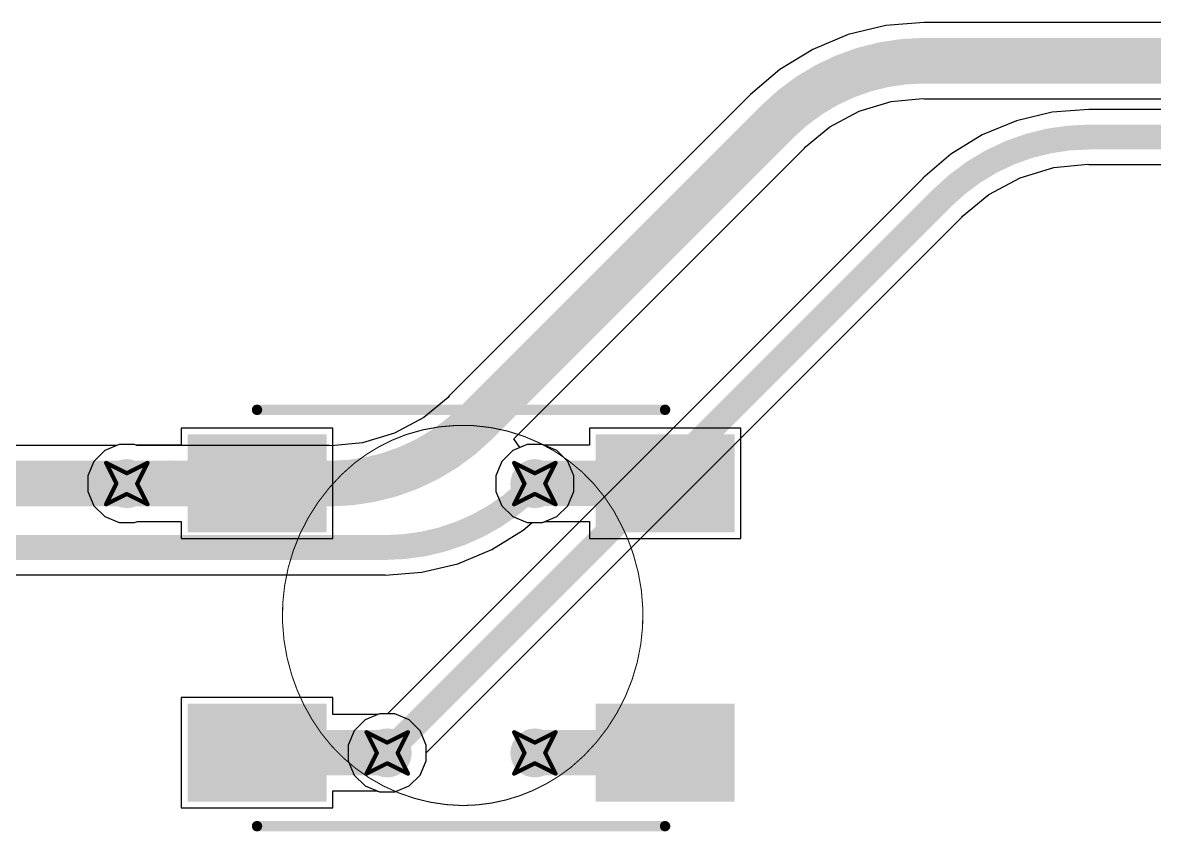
# Model space of a CAD drawing. Header units: inches. Extents: x -11 to 1110, y -7 to 455.
# Drawn here: x 144.29 to 158.15, y 331.07 to 340.98 of the extents above; entities that cross this region are included whole.
import ezdxf

# ---------------------------------------------------------------- set-up
doc = ezdxf.new("R2010")
doc.units = ezdxf.units.IN
for name, color, linetype in [('Bottom Layer', 5, 'Continuous'), ('Drill Drawing', 1, 'Continuous'), ('Mechanical 7', 56, 'Continuous'), ('Top Layer', 1, 'Continuous'), ('Top Overlay', 2, 'Continuous'), ('Top Paste', 8, 'Continuous'), ('Top Solder', 216, 'Continuous'), ('Via Holes', 16, 'Continuous')]:
    doc.layers.add(name, color=color, linetype=linetype)

msp = doc.modelspace()

# ---------------------------------------------------------------- hatches: boundary and pattern name
at = {"layer": 'Bottom Layer'}
h = msp.add_hatch(color=5, dxfattribs=at)
edge = h.paths.add_edge_path()
edge.add_arc((145.56416912, 335.3330098), 0.2999994, 0, 360)
h = msp.add_hatch(color=5, dxfattribs=at)
edge = h.paths.add_edge_path()
edge.add_arc((150.56416928, 335.3330098), 0.2999994, 0, 360)
h = msp.add_hatch(color=5, dxfattribs=at)
edge = h.paths.add_edge_path()
edge.add_arc((148.7554302, 332.03300878), 0.2999994, 0, 360)
h = msp.add_hatch(color=5, dxfattribs=at)
edge = h.paths.add_edge_path()
edge.add_arc((150.56416928, 332.03300878), 0.2999994, 0, 360)
at = {"layer": 'Top Layer'}
for points in [[(146.40979989, 335.8363997), (147.90979943, 335.8363997), (147.90979943, 334.8364017), (146.40979989, 334.8364017)], [(152.90979959, 334.8364017), (151.40980005, 334.8364017), (151.40980005, 335.8363997), (152.90979959, 335.8363997)], [(146.40979989, 332.53639868), (147.90979943, 332.53639868), (147.90979943, 331.53640068), (146.40979989, 331.53640068)], [(151.40980005, 332.53639868), (152.90979959, 332.53639868), (152.90979959, 331.53640068), (151.40980005, 331.53640068)]]:
    msp.add_hatch(color=1, dxfattribs=at).paths.add_polyline_path(points)
h = msp.add_hatch(color=1, dxfattribs=at)
edge = h.paths.add_edge_path()
edge.add_arc((145.56416912, 335.3330098), 0.2999994, 0, 360)
h = msp.add_hatch(color=1, dxfattribs=at)
edge = h.paths.add_edge_path()
edge.add_arc((150.56416928, 335.3330098), 0.2999994, 0, 360)
h = msp.add_hatch(color=1, dxfattribs=at)
edge = h.paths.add_edge_path()
edge.add_arc((148.7554302, 332.03300878), 0.2999994, 0, 360)
h = msp.add_hatch(color=1, dxfattribs=at)
edge = h.paths.add_edge_path()
edge.add_arc((150.56416928, 332.03300878), 0.2999994, 0, 360)
at = {"layer": 'Top Paste'}
for points in [[(146.40979989, 335.8363997), (147.90979943, 335.8363997), (147.90979943, 334.8364017), (146.40979989, 334.8364017)], [(152.90979959, 334.8364017), (151.40980005, 334.8364017), (151.40980005, 335.8363997), (152.90979959, 335.8363997)], [(146.40979989, 332.53639868), (147.90979943, 332.53639868), (147.90979943, 331.53640068), (146.40979989, 331.53640068)], [(151.40980005, 332.53639868), (152.90979959, 332.53639868), (152.90979959, 331.53640068), (151.40980005, 331.53640068)]]:
    msp.add_hatch(color=8, dxfattribs=at).paths.add_polyline_path(points)
at = {"layer": 'Top Solder'}
for points in [[(146.30819989, 335.9379997), (148.01139943, 335.9379997), (148.01139943, 334.7348017), (146.30819989, 334.7348017)], [(153.01139959, 334.7348017), (151.30820005, 334.7348017), (151.30820005, 335.9379997), (153.01139959, 335.9379997)], [(146.30819989, 332.63799868), (148.01139943, 332.63799868), (148.01139943, 331.43480068), (146.30819989, 331.43480068)], [(151.30820005, 332.63799868), (153.01139959, 332.63799868), (153.01139959, 331.43480068), (151.30820005, 331.43480068)]]:
    msp.add_hatch(color=216, dxfattribs=at).paths.add_polyline_path(points)
at = {"layer": 'Via Holes'}
h = msp.add_hatch(color=7, dxfattribs=at)
edge = h.paths.add_edge_path()
edge.add_arc((145.56416912, 335.3330098), 0.1499997, 0, 360)
h = msp.add_hatch(color=7, dxfattribs=at)
edge = h.paths.add_edge_path()
edge.add_arc((150.56416928, 335.3330098), 0.1499997, 0, 360)
h = msp.add_hatch(color=7, dxfattribs=at)
edge = h.paths.add_edge_path()
edge.add_arc((148.7554302, 332.03300878), 0.1499997, 0, 360)
h = msp.add_hatch(color=7, dxfattribs=at)
edge = h.paths.add_edge_path()
edge.add_arc((150.56416928, 332.03300878), 0.1499997, 0, 360)

# ---------------------------------------------------------------- linework, layer by layer
at = {"layer": 'Bottom Layer'}
for p, q in [((154.86359934, 340.94406284), (154.40486264, 340.83393098)), ((155.33391336, 340.9810782599999), (154.86359934, 340.94406284)), ((155.33391336, 340.9807658399999), (155.33391336, 340.9810782599999)), ((161.46841976, 340.9807658399999), (155.33391336, 340.9807658399999)), ((154.40486264, 340.83393098), (153.96900626, 340.65339286)), ((153.96900626, 340.65339286), (153.56675662, 340.40689348)), ((153.56675662, 340.40689348), (153.20801972, 340.10050344)), ((153.20823562, 340.10027992), (149.51453714, 336.4065789)), ((153.20801972, 340.10050344), (153.20823816, 340.100285)), ((153.20823816, 340.100285), (153.20823562, 340.10027992)), ((154.92810264, 340.01475558), (155.31282628, 340.0526473)), ((155.31282628, 340.0526473), (155.33391336, 340.04845376)), ((155.33391336, 340.04845376), (161.37001, 340.04845376)), ((154.17826416, 339.70416184), (154.53788752, 339.8963864999999)), ((154.53788752, 339.8963864999999), (154.92810264, 340.01475558)), ((156.90333618, 339.88282798), (156.46404064, 339.7773621)), ((157.3537239, 339.91827368), (156.90333618, 339.88282798)), ((157.3537239, 339.9158682999999), (157.3537239, 339.91827368)), ((161.3202387, 339.9158682999999), (157.3537239, 339.9158682999999)), ((156.46404064, 339.7773621), (156.04665006, 339.60447446)), ((153.87942554, 339.45891214), (154.17826416, 339.70416184)), ((156.04665006, 339.60447446), (155.66144636, 339.36841956)), ((150.3079544, 335.88151264), (153.86748246, 339.4410381599999)), ((153.86748246, 339.4410381599999), (153.87942554, 339.45891214)), ((155.66144636, 339.36841956), (155.31791136, 339.07501146)), ((156.50886148, 339.0788748), (156.9230161, 339.20450828)), ((156.9230161, 339.20450828), (157.33893094, 339.24547086)), ((157.33893094, 339.24547086), (157.3537239, 339.24252954)), ((157.3537239, 339.24252954), (164.59727304, 339.24252954)), ((155.31961062, 339.0733122), (148.7571066, 332.51080818)), ((155.31791136, 339.07501146), (155.31961062, 339.0733122)), ((156.12717568, 338.87485946), (156.50886148, 339.0788748)), ((155.80411562, 338.60973172), (156.12717568, 338.87485946)), ((149.2332296, 332.03468518), (155.79573362, 338.5971892)), ((155.79573362, 338.5971892), (155.80411562, 338.60973172)), ((149.5025966, 336.38871), (149.20375544, 336.14345776)), ((149.51453714, 336.4065789), (149.5025966, 336.38871)), ((149.20375544, 336.14345776), (148.84413208, 335.9512331)), ((148.84413208, 335.9512331), (148.45391696, 335.83286402)), ((150.37989482, 335.77384712), (150.3079544, 335.88151264)), ((145.44101976, 335.79916584), (139.96691336, 335.79916584)), ((145.46912994, 335.8108092), (145.44101976, 335.79916584)), ((145.6592083, 335.8108092), (145.46912994, 335.8108092)), ((145.68731848, 335.79916584), (145.6592083, 335.8108092)), ((148.04810624, 335.79916584), (145.68731848, 335.79916584)), ((148.06919332, 335.7949723), (148.04810624, 335.79916584)), ((148.45391696, 335.83286402), (148.06919332, 335.7949723)), ((150.4691301, 335.8108092), (150.37989482, 335.77384712)), ((150.65920846, 335.8108092), (150.4691301, 335.8108092)), ((150.83482152, 335.73806868), (150.65920846, 335.8108092)), ((150.96922816, 335.60366204), (150.83482152, 335.73806868)), ((151.04196868, 335.42804898), (150.96922816, 335.60366204)), ((151.04196868, 335.23797062), (151.04196868, 335.42804898)), ((150.96922816, 335.06235756), (151.04196868, 335.23797062)), ((150.83482152, 334.9279509199999), (150.96922816, 335.06235756)), ((150.65920846, 334.8552104), (150.83482152, 334.9279509199999)), ((150.03612868, 334.52472338), (150.42133238, 334.76077828)), ((150.42133238, 334.76077828), (150.53189858, 334.8552104)), ((150.53189858, 334.8552104), (150.65920846, 334.8552104)), ((149.6187381, 334.35183574), (150.03612868, 334.52472338)), ((149.17944256, 334.24636986), (149.6187381, 334.35183574)), ((142.5772612, 334.21332954), (148.72905484, 334.21332954)), ((148.72905484, 334.21092416), (149.17944256, 334.24636986)), ((148.72905484, 334.21332954), (148.72905484, 334.21092416)), ((148.48477796, 332.43806766), (148.35037132, 332.30366102)), ((148.66039102, 332.51080818), (148.48477796, 332.43806766)), ((148.7571066, 332.51080818), (148.66039102, 332.51080818)), ((148.35037132, 332.30366102), (148.2776308, 332.12804796)), ((148.2776308, 332.12804796), (148.2776308, 331.9379696)), ((149.2332296, 331.9379696), (149.2332296, 332.03468518)), ((148.2776308, 331.9379696), (148.35037132, 331.76235654)), ((149.16048908, 331.76235654), (149.2332296, 331.9379696)), ((148.35037132, 331.76235654), (148.48477796, 331.6279499)), ((149.02608244, 331.6279499), (149.16048908, 331.76235654)), ((148.48477796, 331.6279499), (148.66039102, 331.55520938)), ((148.85046938, 331.55520938), (149.02608244, 331.6279499)), ((148.66039102, 331.55520938), (148.85046938, 331.55520938))]:
    msp.add_line(p, q, dxfattribs=at)
for points in [[(153.53786158, 339.77066158, 0.5588, 0.5588, -0.198912367379658), (155.33391336, 340.5146098, 0.5588, 0.5588, 0)], [(155.33391336, 340.5146098, 0.5588, 0.5588, 0), (161.59156912, 340.5146098, 0.5588, 0.5588, 0)], [(149.84415802, 336.07695802, 0.5588, 0.5588, 0), (153.53786158, 339.77066158, 0.5588, 0.5588, 0)], [(155.55767212, 338.8352507, 0.3048, 0.3048, -0.198912367379658), (157.3537239, 339.57919892, 0.3048, 0.3048, 0)], [(157.3537239, 339.57919892, 0.3048, 0.3048, 0), (164.59727304, 339.57919892, 0.3048, 0.3048, 0)], [(148.7554302, 332.03300878, 0.3048, 0.3048, 0), (155.55767212, 338.8352507, 0.3048, 0.3048, 0)], [(149.84415802, 336.07695802, 0.5588, 0.5588, -0.198912367379658), (148.04810624, 335.3330098, 0.5588, 0.5588, 0)], [(139.96691336, 335.3330098, 0.5588, 0.5588, 0), (145.56416912, 335.3330098, 0.5588, 0.5588, 0)], [(145.56416912, 335.3330098, 0.5588, 0.5588, 0), (148.04810624, 335.3330098, 0.5588, 0.5588, 0)], [(150.56247256, 335.33470398, 0.5588, 0.5588, 0), (150.56416928, 335.3364007, 0.5588, 0.5588, 0)], [(150.52510662, 335.29394714, 0.3048, 0.3048, -0.01086220972971551), (150.44540142, 335.21763284, 0.3048, 0.3048, 0)], [(150.52510662, 335.29394714, 0.3048, 0.3048, 0), (150.56416928, 335.3330098, 0.3048, 0.3048, 0)], [(150.44540142, 335.21763284, 0.3048, 0.3048, -0.1876447272259586), (148.72905484, 334.54999892, 0.3048, 0.3048, 0)], [(142.5772612, 334.54999892, 0.3048, 0.3048, 0), (148.72905484, 334.54999892, 0.3048, 0.3048, 0)]]:
    msp.add_lwpolyline(points, format="xyseb", dxfattribs=at)
for points in [[(155.19421336, 340.5146098, 0.2794, 0.2794, 1), (155.47361336, 340.5146098, 0.2794, 0.2794, 1)], [(155.19421336, 340.5146098, 0.2794, 0.2794, 1), (155.47361336, 340.5146098, 0.2794, 0.2794, 1)], [(153.39816158, 339.77066158, 0.2794, 0.2794, 1), (153.67756158, 339.77066158, 0.2794, 0.2794, 1)], [(153.39816158, 339.77066158, 0.2794, 0.2794, 1), (153.67756158, 339.77066158, 0.2794, 0.2794, 1)], [(157.2775239, 339.57919892, 0.1524, 0.1524, 1), (157.4299239, 339.57919892, 0.1524, 0.1524, 1)], [(157.2775239, 339.57919892, 0.1524, 0.1524, 1), (157.4299239, 339.57919892, 0.1524, 0.1524, 1)], [(155.48147212, 338.8352507, 0.1524, 0.1524, 1), (155.63387212, 338.8352507, 0.1524, 0.1524, 1)], [(155.48147212, 338.8352507, 0.1524, 0.1524, 1), (155.63387212, 338.8352507, 0.1524, 0.1524, 1)], [(149.70445802, 336.07695802, 0.2794, 0.2794, 1), (149.98385802, 336.07695802, 0.2794, 0.2794, 1)], [(149.70445802, 336.07695802, 0.2794, 0.2794, 1), (149.98385802, 336.07695802, 0.2794, 0.2794, 1)], [(145.42446912, 335.3330098, 0.2794, 0.2794, 1), (145.70386912, 335.3330098, 0.2794, 0.2794, 1)], [(145.42446912, 335.3330098, 0.2794, 0.2794, 1), (145.70386912, 335.3330098, 0.2794, 0.2794, 1)], [(147.90840624, 335.3330098, 0.2794, 0.2794, 1), (148.18780624, 335.3330098, 0.2794, 0.2794, 1)], [(147.90840624, 335.3330098, 0.2794, 0.2794, 1), (148.18780624, 335.3330098, 0.2794, 0.2794, 1)], [(150.42277256, 335.33470398, 0.2794, 0.2794, 1), (150.70217256, 335.33470398, 0.2794, 0.2794, 1)], [(150.42446928, 335.3364007, 0.2794, 0.2794, 1), (150.70386928, 335.3364007, 0.2794, 0.2794, 1)], [(150.44890662, 335.29394714, 0.1524, 0.1524, 1), (150.60130662, 335.29394714, 0.1524, 0.1524, 1)], [(150.44890662, 335.29394714, 0.1524, 0.1524, 1), (150.60130662, 335.29394714, 0.1524, 0.1524, 1)], [(150.48796928, 335.3330098, 0.1524, 0.1524, 1), (150.64036928, 335.3330098, 0.1524, 0.1524, 1)], [(150.36920142, 335.21763284, 0.1524, 0.1524, 1), (150.52160142, 335.21763284, 0.1524, 0.1524, 1)], [(150.36920142, 335.21763284, 0.1524, 0.1524, 1), (150.52160142, 335.21763284, 0.1524, 0.1524, 1)], [(148.65285484, 334.54999892, 0.1524, 0.1524, 1), (148.80525484, 334.54999892, 0.1524, 0.1524, 1)], [(148.65285484, 334.54999892, 0.1524, 0.1524, 1), (148.80525484, 334.54999892, 0.1524, 0.1524, 1)], [(148.6792302, 332.03300878, 0.1524, 0.1524, 1), (148.8316302, 332.03300878, 0.1524, 0.1524, 1)]]:
    msp.add_lwpolyline(points, format="xyseb", close=True, dxfattribs=at)
at = {"layer": 'Drill Drawing'}
for points in [[(145.31016912, 335.5870098, 0.0508, 0.0508, 0), (145.56416912, 335.4600098, 0.0508, 0.0508, 0)], [(145.31016912, 335.5870098, 0.0508, 0.0508, 0), (145.43716912, 335.3330098, 0.0508, 0.0508, 0)], [(145.56416912, 335.4600098, 0.0508, 0.0508, 0), (145.81816912, 335.5870098, 0.0508, 0.0508, 0)], [(145.69116912, 335.3330098, 0.0508, 0.0508, 0), (145.81816912, 335.5870098, 0.0508, 0.0508, 0)], [(150.31016928, 335.5870098, 0.0508, 0.0508, 0), (150.56416928, 335.4600098, 0.0508, 0.0508, 0)], [(150.31016928, 335.5870098, 0.0508, 0.0508, 0), (150.43716928, 335.3330098, 0.0508, 0.0508, 0)], [(150.56416928, 335.4600098, 0.0508, 0.0508, 0), (150.81816928, 335.5870098, 0.0508, 0.0508, 0)], [(150.69116928, 335.3330098, 0.0508, 0.0508, 0), (150.81816928, 335.5870098, 0.0508, 0.0508, 0)], [(145.31016912, 335.0790098, 0.0508, 0.0508, 0), (145.43716912, 335.3330098, 0.0508, 0.0508, 0)], [(145.69116912, 335.3330098, 0.0508, 0.0508, 0), (145.81816912, 335.0790098, 0.0508, 0.0508, 0)], [(150.31016928, 335.0790098, 0.0508, 0.0508, 0), (150.43716928, 335.3330098, 0.0508, 0.0508, 0)], [(150.69116928, 335.3330098, 0.0508, 0.0508, 0), (150.81816928, 335.0790098, 0.0508, 0.0508, 0)], [(145.31016912, 335.0790098, 0.0508, 0.0508, 0), (145.56416912, 335.2060098, 0.0508, 0.0508, 0)], [(145.56416912, 335.2060098, 0.0508, 0.0508, 0), (145.81816912, 335.0790098, 0.0508, 0.0508, 0)], [(150.31016928, 335.0790098, 0.0508, 0.0508, 0), (150.56416928, 335.2060098, 0.0508, 0.0508, 0)], [(150.56416928, 335.2060098, 0.0508, 0.0508, 0), (150.81816928, 335.0790098, 0.0508, 0.0508, 0)], [(148.5014302, 332.28700878, 0.0508, 0.0508, 0), (148.7554302, 332.16000878, 0.0508, 0.0508, 0)], [(148.5014302, 332.28700878, 0.0508, 0.0508, 0), (148.6284302, 332.03300878, 0.0508, 0.0508, 0)], [(148.7554302, 332.16000878, 0.0508, 0.0508, 0), (149.0094302, 332.28700878, 0.0508, 0.0508, 0)], [(148.8824302, 332.03300878, 0.0508, 0.0508, 0), (149.0094302, 332.28700878, 0.0508, 0.0508, 0)], [(150.31016928, 332.28700878, 0.0508, 0.0508, 0), (150.56416928, 332.16000878, 0.0508, 0.0508, 0)], [(150.31016928, 332.28700878, 0.0508, 0.0508, 0), (150.43716928, 332.03300878, 0.0508, 0.0508, 0)], [(150.56416928, 332.16000878, 0.0508, 0.0508, 0), (150.81816928, 332.28700878, 0.0508, 0.0508, 0)], [(150.69116928, 332.03300878, 0.0508, 0.0508, 0), (150.81816928, 332.28700878, 0.0508, 0.0508, 0)], [(148.5014302, 331.77900878, 0.0508, 0.0508, 0), (148.6284302, 332.03300878, 0.0508, 0.0508, 0)], [(148.8824302, 332.03300878, 0.0508, 0.0508, 0), (149.0094302, 331.77900878, 0.0508, 0.0508, 0)], [(150.31016928, 331.77900878, 0.0508, 0.0508, 0), (150.43716928, 332.03300878, 0.0508, 0.0508, 0)], [(150.69116928, 332.03300878, 0.0508, 0.0508, 0), (150.81816928, 331.77900878, 0.0508, 0.0508, 0)], [(148.5014302, 331.77900878, 0.0508, 0.0508, 0), (148.7554302, 331.90600878, 0.0508, 0.0508, 0)], [(148.7554302, 331.90600878, 0.0508, 0.0508, 0), (149.0094302, 331.77900878, 0.0508, 0.0508, 0)], [(150.31016928, 331.77900878, 0.0508, 0.0508, 0), (150.56416928, 331.90600878, 0.0508, 0.0508, 0)], [(150.56416928, 331.90600878, 0.0508, 0.0508, 0), (150.81816928, 331.77900878, 0.0508, 0.0508, 0)]]:
    msp.add_lwpolyline(points, format="xyseb", dxfattribs=at)
for points in [[(145.29746912, 335.5870098, 0.0254, 0.0254, 1), (145.32286912, 335.5870098, 0.0254, 0.0254, 1)], [(145.29746912, 335.5870098, 0.0254, 0.0254, 1), (145.32286912, 335.5870098, 0.0254, 0.0254, 1)], [(145.80546912, 335.5870098, 0.0254, 0.0254, 1), (145.83086912, 335.5870098, 0.0254, 0.0254, 1)], [(145.80546912, 335.5870098, 0.0254, 0.0254, 1), (145.83086912, 335.5870098, 0.0254, 0.0254, 1)], [(150.29746928, 335.5870098, 0.0254, 0.0254, 1), (150.32286928, 335.5870098, 0.0254, 0.0254, 1)], [(150.29746928, 335.5870098, 0.0254, 0.0254, 1), (150.32286928, 335.5870098, 0.0254, 0.0254, 1)], [(150.80546928, 335.5870098, 0.0254, 0.0254, 1), (150.83086928, 335.5870098, 0.0254, 0.0254, 1)], [(150.80546928, 335.5870098, 0.0254, 0.0254, 1), (150.83086928, 335.5870098, 0.0254, 0.0254, 1)], [(145.55146912, 335.4600098, 0.0254, 0.0254, 1), (145.57686912, 335.4600098, 0.0254, 0.0254, 1)], [(145.55146912, 335.4600098, 0.0254, 0.0254, 1), (145.57686912, 335.4600098, 0.0254, 0.0254, 1)], [(150.55146928, 335.4600098, 0.0254, 0.0254, 1), (150.57686928, 335.4600098, 0.0254, 0.0254, 1)], [(150.55146928, 335.4600098, 0.0254, 0.0254, 1), (150.57686928, 335.4600098, 0.0254, 0.0254, 1)], [(145.42446912, 335.3330098, 0.0254, 0.0254, 1), (145.44986912, 335.3330098, 0.0254, 0.0254, 1)], [(145.42446912, 335.3330098, 0.0254, 0.0254, 1), (145.44986912, 335.3330098, 0.0254, 0.0254, 1)], [(145.67846912, 335.3330098, 0.0254, 0.0254, 1), (145.70386912, 335.3330098, 0.0254, 0.0254, 1)], [(145.67846912, 335.3330098, 0.0254, 0.0254, 1), (145.70386912, 335.3330098, 0.0254, 0.0254, 1)], [(150.42446928, 335.3330098, 0.0254, 0.0254, 1), (150.44986928, 335.3330098, 0.0254, 0.0254, 1)], [(150.42446928, 335.3330098, 0.0254, 0.0254, 1), (150.44986928, 335.3330098, 0.0254, 0.0254, 1)], [(150.67846928, 335.3330098, 0.0254, 0.0254, 1), (150.70386928, 335.3330098, 0.0254, 0.0254, 1)], [(150.67846928, 335.3330098, 0.0254, 0.0254, 1), (150.70386928, 335.3330098, 0.0254, 0.0254, 1)], [(145.55146912, 335.2060098, 0.0254, 0.0254, 1), (145.57686912, 335.2060098, 0.0254, 0.0254, 1)], [(145.55146912, 335.2060098, 0.0254, 0.0254, 1), (145.57686912, 335.2060098, 0.0254, 0.0254, 1)], [(150.55146928, 335.2060098, 0.0254, 0.0254, 1), (150.57686928, 335.2060098, 0.0254, 0.0254, 1)], [(150.55146928, 335.2060098, 0.0254, 0.0254, 1), (150.57686928, 335.2060098, 0.0254, 0.0254, 1)], [(145.29746912, 335.0790098, 0.0254, 0.0254, 1), (145.32286912, 335.0790098, 0.0254, 0.0254, 1)], [(145.29746912, 335.0790098, 0.0254, 0.0254, 1), (145.32286912, 335.0790098, 0.0254, 0.0254, 1)], [(145.80546912, 335.0790098, 0.0254, 0.0254, 1), (145.83086912, 335.0790098, 0.0254, 0.0254, 1)], [(145.80546912, 335.0790098, 0.0254, 0.0254, 1), (145.83086912, 335.0790098, 0.0254, 0.0254, 1)], [(150.29746928, 335.0790098, 0.0254, 0.0254, 1), (150.32286928, 335.0790098, 0.0254, 0.0254, 1)], [(150.29746928, 335.0790098, 0.0254, 0.0254, 1), (150.32286928, 335.0790098, 0.0254, 0.0254, 1)], [(150.80546928, 335.0790098, 0.0254, 0.0254, 1), (150.83086928, 335.0790098, 0.0254, 0.0254, 1)], [(150.80546928, 335.0790098, 0.0254, 0.0254, 1), (150.83086928, 335.0790098, 0.0254, 0.0254, 1)], [(148.4887302, 332.28700878, 0.0254, 0.0254, 1), (148.5141302, 332.28700878, 0.0254, 0.0254, 1)], [(148.4887302, 332.28700878, 0.0254, 0.0254, 1), (148.5141302, 332.28700878, 0.0254, 0.0254, 1)], [(148.9967302, 332.28700878, 0.0254, 0.0254, 1), (149.0221302, 332.28700878, 0.0254, 0.0254, 1)], [(148.9967302, 332.28700878, 0.0254, 0.0254, 1), (149.0221302, 332.28700878, 0.0254, 0.0254, 1)], [(150.29746928, 332.28700878, 0.0254, 0.0254, 1), (150.32286928, 332.28700878, 0.0254, 0.0254, 1)], [(150.29746928, 332.28700878, 0.0254, 0.0254, 1), (150.32286928, 332.28700878, 0.0254, 0.0254, 1)], [(150.80546928, 332.28700878, 0.0254, 0.0254, 1), (150.83086928, 332.28700878, 0.0254, 0.0254, 1)], [(150.80546928, 332.28700878, 0.0254, 0.0254, 1), (150.83086928, 332.28700878, 0.0254, 0.0254, 1)], [(148.7427302, 332.16000878, 0.0254, 0.0254, 1), (148.7681302, 332.16000878, 0.0254, 0.0254, 1)], [(148.7427302, 332.16000878, 0.0254, 0.0254, 1), (148.7681302, 332.16000878, 0.0254, 0.0254, 1)], [(150.55146928, 332.16000878, 0.0254, 0.0254, 1), (150.57686928, 332.16000878, 0.0254, 0.0254, 1)], [(150.55146928, 332.16000878, 0.0254, 0.0254, 1), (150.57686928, 332.16000878, 0.0254, 0.0254, 1)], [(148.6157302, 332.03300878, 0.0254, 0.0254, 1), (148.6411302, 332.03300878, 0.0254, 0.0254, 1)], [(148.6157302, 332.03300878, 0.0254, 0.0254, 1), (148.6411302, 332.03300878, 0.0254, 0.0254, 1)], [(148.8697302, 332.03300878, 0.0254, 0.0254, 1), (148.8951302, 332.03300878, 0.0254, 0.0254, 1)], [(148.8697302, 332.03300878, 0.0254, 0.0254, 1), (148.8951302, 332.03300878, 0.0254, 0.0254, 1)], [(150.42446928, 332.03300878, 0.0254, 0.0254, 1), (150.44986928, 332.03300878, 0.0254, 0.0254, 1)], [(150.42446928, 332.03300878, 0.0254, 0.0254, 1), (150.44986928, 332.03300878, 0.0254, 0.0254, 1)], [(150.67846928, 332.03300878, 0.0254, 0.0254, 1), (150.70386928, 332.03300878, 0.0254, 0.0254, 1)], [(150.67846928, 332.03300878, 0.0254, 0.0254, 1), (150.70386928, 332.03300878, 0.0254, 0.0254, 1)], [(148.7427302, 331.90600878, 0.0254, 0.0254, 1), (148.7681302, 331.90600878, 0.0254, 0.0254, 1)], [(148.7427302, 331.90600878, 0.0254, 0.0254, 1), (148.7681302, 331.90600878, 0.0254, 0.0254, 1)], [(150.55146928, 331.90600878, 0.0254, 0.0254, 1), (150.57686928, 331.90600878, 0.0254, 0.0254, 1)], [(150.55146928, 331.90600878, 0.0254, 0.0254, 1), (150.57686928, 331.90600878, 0.0254, 0.0254, 1)], [(148.4887302, 331.77900878, 0.0254, 0.0254, 1), (148.5141302, 331.77900878, 0.0254, 0.0254, 1)], [(148.4887302, 331.77900878, 0.0254, 0.0254, 1), (148.5141302, 331.77900878, 0.0254, 0.0254, 1)], [(148.9967302, 331.77900878, 0.0254, 0.0254, 1), (149.0221302, 331.77900878, 0.0254, 0.0254, 1)], [(148.9967302, 331.77900878, 0.0254, 0.0254, 1), (149.0221302, 331.77900878, 0.0254, 0.0254, 1)], [(150.29746928, 331.77900878, 0.0254, 0.0254, 1), (150.32286928, 331.77900878, 0.0254, 0.0254, 1)], [(150.29746928, 331.77900878, 0.0254, 0.0254, 1), (150.32286928, 331.77900878, 0.0254, 0.0254, 1)], [(150.80546928, 331.77900878, 0.0254, 0.0254, 1), (150.83086928, 331.77900878, 0.0254, 0.0254, 1)], [(150.80546928, 331.77900878, 0.0254, 0.0254, 1), (150.83086928, 331.77900878, 0.0254, 0.0254, 1)]]:
    msp.add_lwpolyline(points, format="xyseb", close=True, dxfattribs=at)
at = {"layer": 'Mechanical 7'}
for points in [[(148.98470838, 335.93264284, 0.0127, 0.0127, -0.3818738685748548), (151.6333391, 334.80656432, 0.0127, 0.0127, 0)], [(148.35755952, 335.58717236, 0.0127, 0.0127, -0.08304017989446538), (148.98470838, 335.9326402999999, 0.0127, 0.0127, 0)], [(147.58595578, 332.98587708, 0.0127, 0.0127, -0.3088013427555444), (148.35755952, 335.58717236, 0.0127, 0.0127, 0)], [(151.6333391, 334.80656432, 0.0127, 0.0127, -0.03910123845582533), (151.77306196, 334.45766738, 0.0127, 0.0127, 0)], [(151.77305942, 334.45766738, 0.0127, 0.0127, -0.30838459420875), (151.00312192, 331.85359842, 0.0127, 0.0127, 0)], [(147.83351688, 332.44411032, 0.0127, 0.0127, -0.06225243477055305), (147.58595832, 332.98587962, 0.0127, 0.0127, 0)], [(149.68109256, 331.38851426, 0.0127, 0.0127, -0.2599760551412387), (147.83351688, 332.44411032, 0.0127, 0.0127, 0)], [(151.00312192, 331.85359588, 0.0127, 0.0127, -0.08309738022500525), (150.3774742, 331.50810508, 0.0127, 0.0127, 0)], [(150.37747674, 331.50810508, 0.0127, 0.0127, -0.08403775142596101), (149.68109256, 331.3885168, 0.0127, 0.0127, 0)]]:
    msp.add_lwpolyline(points, format="xyseb", dxfattribs=at)
for points in [[(148.98153338, 335.93264284, 0.00635, 0.00635, 1), (148.98788338, 335.93264284, 0.00635, 0.00635, 1)], [(148.98153338, 335.9326402999999, 0.00635, 0.00635, 1), (148.98788338, 335.9326402999999, 0.00635, 0.00635, 1)], [(148.35438452, 335.58717236, 0.00635, 0.00635, 1), (148.36073452, 335.58717236, 0.00635, 0.00635, 1)], [(148.35438452, 335.58717236, 0.00635, 0.00635, 1), (148.36073452, 335.58717236, 0.00635, 0.00635, 1)], [(151.6301641, 334.80656432, 0.00635, 0.00635, 1), (151.6365141, 334.80656432, 0.00635, 0.00635, 1)], [(151.6301641, 334.80656432, 0.00635, 0.00635, 1), (151.6365141, 334.80656432, 0.00635, 0.00635, 1)], [(151.76988442, 334.45766738, 0.00635, 0.00635, 1), (151.77623442, 334.45766738, 0.00635, 0.00635, 1)], [(151.76988696, 334.45766738, 0.00635, 0.00635, 1), (151.77623696, 334.45766738, 0.00635, 0.00635, 1)], [(147.58278078, 332.98587708, 0.00635, 0.00635, 1), (147.58913078, 332.98587708, 0.00635, 0.00635, 1)], [(147.58278332, 332.98587962, 0.00635, 0.00635, 1), (147.58913332, 332.98587962, 0.00635, 0.00635, 1)], [(147.83034188, 332.44411032, 0.00635, 0.00635, 1), (147.83669188, 332.44411032, 0.00635, 0.00635, 1)], [(147.83034188, 332.44411032, 0.00635, 0.00635, 1), (147.83669188, 332.44411032, 0.00635, 0.00635, 1)], [(150.99994692, 331.85359842, 0.00635, 0.00635, 1), (151.00629692, 331.85359842, 0.00635, 0.00635, 1)], [(150.99994692, 331.85359588, 0.00635, 0.00635, 1), (151.00629692, 331.85359588, 0.00635, 0.00635, 1)], [(150.3742992, 331.50810508, 0.00635, 0.00635, 1), (150.3806492, 331.50810508, 0.00635, 0.00635, 1)], [(150.37430174, 331.50810508, 0.00635, 0.00635, 1), (150.38065174, 331.50810508, 0.00635, 0.00635, 1)], [(149.67791756, 331.3885168, 0.00635, 0.00635, 1), (149.68426756, 331.3885168, 0.00635, 0.00635, 1)], [(149.67791756, 331.38851426, 0.00635, 0.00635, 1), (149.68426756, 331.38851426, 0.00635, 0.00635, 1)]]:
    msp.add_lwpolyline(points, format="xyseb", close=True, dxfattribs=at)
at = {"layer": 'Top Layer'}
for p, q in [((148.08759816, 336.0141996999999), (146.23200116, 336.0141996999999)), ((146.23200116, 336.0141996999999), (146.23200116, 335.8025567399999)), ((148.08759816, 334.6586017), (148.08759816, 336.0141996999999)), ((153.08759832, 336.0141996999999), (151.23200132, 336.0141996999999)), ((151.23200132, 336.0141996999999), (151.23200132, 335.8025567399999)), ((153.08759832, 334.6586017), (153.08759832, 336.0141996999999)), ((145.29351688, 335.73806868), (145.15911024, 335.60366204)), ((145.46912994, 335.8108092), (145.29351688, 335.73806868)), ((145.6592083, 335.8108092), (145.46912994, 335.8108092)), ((145.67913206, 335.8025567399999), (145.6592083, 335.8108092)), ((146.23200116, 335.8025567399999), (145.67913206, 335.8025567399999)), ((150.29351704, 335.73806868), (150.1591104, 335.60366204)), ((150.4691301, 335.8108092), (150.29351704, 335.73806868)), ((150.65920846, 335.8108092), (150.4691301, 335.8108092)), ((150.67913222, 335.8025567399999), (150.65920846, 335.8108092)), ((151.23200132, 335.8025567399999), (150.67913222, 335.8025567399999)), ((145.15911024, 335.60366204), (145.08636972, 335.42804898)), ((150.1591104, 335.60366204), (150.08636988, 335.42804898)), ((145.08636972, 335.42804898), (145.08636972, 335.23797062)), ((150.08636988, 335.42804898), (150.08636988, 335.23797062)), ((145.08636972, 335.23797062), (145.15911024, 335.06235756)), ((150.08636988, 335.23797062), (150.1591104, 335.06235756)), ((145.15911024, 335.06235756), (145.29351688, 334.9279509199999)), ((150.1591104, 335.06235756), (150.29351704, 334.9279509199999)), ((145.29351688, 334.9279509199999), (145.46912994, 334.8552104)), ((150.29351704, 334.9279509199999), (150.4691301, 334.8552104)), ((145.46912994, 334.8552104), (145.6592083, 334.8552104)), ((145.6592083, 334.8552104), (145.6955049, 334.87024466)), ((145.6955049, 334.87024466), (146.23200116, 334.87024466)), ((146.23200116, 334.87024466), (146.23200116, 334.6586017)), ((150.4691301, 334.8552104), (150.65920846, 334.8552104)), ((150.65920846, 334.8552104), (150.69550506, 334.87024466)), ((150.69550506, 334.87024466), (151.23200132, 334.87024466)), ((151.23200132, 334.87024466), (151.23200132, 334.6586017)), ((146.23200116, 334.6586017), (148.08759816, 334.6586017)), ((151.23200132, 334.6586017), (153.08759832, 334.6586017)), ((148.08759816, 332.71419868), (146.23200116, 332.71419868)), ((146.23200116, 332.71419868), (146.23200116, 331.3586006799999)), ((148.08759816, 332.50255572), (148.08759816, 332.71419868)), ((148.64046726, 332.50255572), (148.08759816, 332.50255572)), ((148.66039102, 332.51080818), (148.64046726, 332.50255572)), ((148.85046938, 332.51080818), (148.66039102, 332.51080818)), ((149.02608244, 332.43806766), (148.85046938, 332.51080818)), ((149.16048908, 332.30366102), (149.02608244, 332.43806766)), ((149.2332296, 332.12804796), (149.16048908, 332.30366102)), ((149.2332296, 331.9379696), (149.2332296, 332.12804796)), ((149.16048908, 331.76235654), (149.2332296, 331.9379696)), ((149.02608244, 331.6279499), (149.16048908, 331.76235654)), ((148.08759816, 331.3586006799999), (148.08759816, 331.57024364)), ((148.08759816, 331.57024364), (148.62409442, 331.57024364)), ((148.62409442, 331.57024364), (148.66039102, 331.55520938)), ((148.85046938, 331.55520938), (149.02608244, 331.6279499)), ((148.66039102, 331.55520938), (148.85046938, 331.55520938)), ((146.23200116, 331.3586006799999), (148.08759816, 331.3586006799999))]:
    msp.add_line(p, q, dxfattribs=at)
for points in [[(145.56416912, 335.3364007, 0.5588, 0.5588, 0), (147.15979966, 335.3364007, 0.5588, 0.5588, 0)], [(150.56416928, 335.3364007, 0.5588, 0.5588, 0), (152.15979982, 335.3364007, 0.5588, 0.5588, 0)], [(147.15979966, 332.03639968, 0.5588, 0.5588, 0), (148.7554302, 332.03639968, 0.5588, 0.5588, 0)], [(150.56416928, 332.03639968, 0.5588, 0.5588, 0), (152.15979982, 332.03639968, 0.5588, 0.5588, 0)]]:
    msp.add_lwpolyline(points, format="xyseb", dxfattribs=at)
for points in [[(145.42446912, 335.3364007, 0.2794, 0.2794, 1), (145.70386912, 335.3364007, 0.2794, 0.2794, 1)], [(147.02009966, 335.3364007, 0.2794, 0.2794, 1), (147.29949966, 335.3364007, 0.2794, 0.2794, 1)], [(150.42446928, 335.3364007, 0.2794, 0.2794, 1), (150.70386928, 335.3364007, 0.2794, 0.2794, 1)], [(152.02009982, 335.3364007, 0.2794, 0.2794, 1), (152.29949982, 335.3364007, 0.2794, 0.2794, 1)], [(147.02009966, 332.03639968, 0.2794, 0.2794, 1), (147.29949966, 332.03639968, 0.2794, 0.2794, 1)], [(148.6157302, 332.03639968, 0.2794, 0.2794, 1), (148.8951302, 332.03639968, 0.2794, 0.2794, 1)], [(150.42446928, 332.03639968, 0.2794, 0.2794, 1), (150.70386928, 332.03639968, 0.2794, 0.2794, 1)], [(152.02009982, 332.03639968, 0.2794, 0.2794, 1), (152.29949982, 332.03639968, 0.2794, 0.2794, 1)]]:
    msp.add_lwpolyline(points, format="xyseb", close=True, dxfattribs=at)
at = {"layer": 'Top Overlay'}
for points in [[(147.15979966, 336.237199, 0.127, 0.127, 0), (152.15979982, 336.237199, 0.127, 0.127, 0)], [(146.10379974, 335.48979892, 0.254, 0.254, 0), (146.23079974, 335.36279892, 0.254, 0.254, 0)], [(146.10379974, 335.23579892, 0.254, 0.254, 0), (146.10379974, 335.48979892, 0.254, 0.254, 0)], [(146.10379974, 335.23579892, 0.254, 0.254, 0), (146.23079974, 335.36279892, 0.254, 0.254, 0)], [(147.15979966, 331.13560138, 0.127, 0.127, 0), (152.15979982, 331.13560138, 0.127, 0.127, 0)]]:
    msp.add_lwpolyline(points, format="xyseb", dxfattribs=at)
for points in [[(147.12804966, 336.237199, 0.0635, 0.0635, 1), (147.19154966, 336.237199, 0.0635, 0.0635, 1)], [(152.12804982, 336.237199, 0.0635, 0.0635, 1), (152.19154982, 336.237199, 0.0635, 0.0635, 1)], [(146.04029974, 335.48979892, 0.127, 0.127, 1), (146.16729974, 335.48979892, 0.127, 0.127, 1)], [(146.04029974, 335.48979892, 0.127, 0.127, 1), (146.16729974, 335.48979892, 0.127, 0.127, 1)], [(146.16729974, 335.36279892, 0.127, 0.127, 1), (146.29429974, 335.36279892, 0.127, 0.127, 1)], [(146.16729974, 335.36279892, 0.127, 0.127, 1), (146.29429974, 335.36279892, 0.127, 0.127, 1)], [(146.04029974, 335.23579892, 0.127, 0.127, 1), (146.16729974, 335.23579892, 0.127, 0.127, 1)], [(146.04029974, 335.23579892, 0.127, 0.127, 1), (146.16729974, 335.23579892, 0.127, 0.127, 1)], [(147.12804966, 331.13560138, 0.0635, 0.0635, 1), (147.19154966, 331.13560138, 0.0635, 0.0635, 1)], [(152.12804982, 331.13560138, 0.0635, 0.0635, 1), (152.19154982, 331.13560138, 0.0635, 0.0635, 1)]]:
    msp.add_lwpolyline(points, format="xyseb", close=True, dxfattribs=at)

doc.saveas('drawing.dxf')
